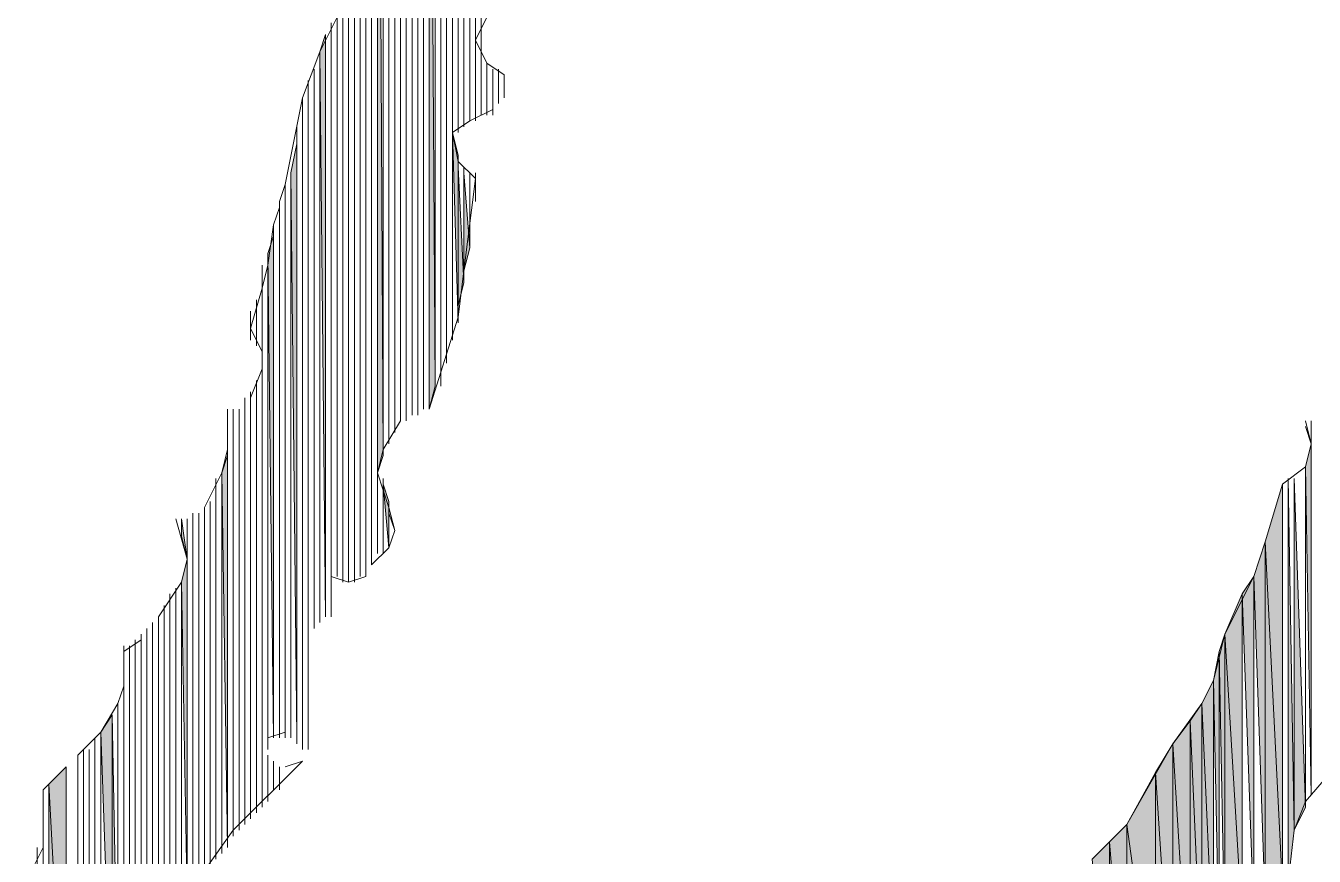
# Model space of a CAD drawing. Header units: millimetres. Extents: x -30643 to 86172, y -19411 to 63186.
# Drawn here: x 82073.4 to 82230.7, y -1829.6 to -1728.3 of the extents above; entities that cross this region are included whole.
import ezdxf

# ---------------------------------------------------------------- set-up
doc = ezdxf.new("R2010")
doc.units = ezdxf.units.MM

msp = doc.modelspace()

# ---------------------------------------------------------------- hatches: boundary and pattern name
h = msp.add_hatch(color=0)
h.dxf.hatch_style = 2
h.paths.add_polyline_path([(82116.36, -1782.8), (82117.06, -1780.69), (82116.36, -1647.7)])
h = msp.add_hatch(color=0)
h.dxf.hatch_style = 2
h.paths.add_polyline_path([(82122.69, -1775.06), (82123.39, -1772.25), (82122.69, -1656.85)])
h = msp.add_hatch(color=0)
h.dxf.hatch_style = 2
h.paths.add_polyline_path([(82124.1, -1772.25), (82124.1, -1770.14), (82124.1, -1656.85)])
h = msp.add_hatch(color=0)
h.dxf.hatch_style = 2
h.paths.add_polyline_path([(82114.95, -1794.06), (82114.95, -1701.88), (82114.95, -1709.62)])
h = msp.add_hatch(color=0)
h.dxf.hatch_style = 2
h.paths.add_polyline_path([(82114.25, -1795.47), (82114.25, -1714.55), (82114.25, -1719.47)])
h = msp.add_hatch(color=0)
h.dxf.hatch_style = 2
h.paths.add_polyline_path([(82114.25, -1795.47), (82114.25, -1719.47), (82114.25, -1721.58)])
h = msp.add_hatch(color=0)
h.dxf.hatch_style = 2
h.paths.add_polyline_path([(82110.02, -1800.4), (82110.02, -1729.32), (82109.32, -1731.44)])
h = msp.add_hatch(color=0)
h.dxf.hatch_style = 2
h.paths.add_polyline_path([(82110.73, -1800.4), (82110.73, -1798.29), (82110.73, -1728.62)])
h = msp.add_hatch(color=0)
h.dxf.hatch_style = 2
h.paths.add_polyline_path([(82107.91, -1810.95), (82107.91, -1808.14), (82107.91, -1735.66)])
h = msp.add_hatch(color=0)
h.dxf.hatch_style = 2
h.paths.add_polyline_path([(82107.91, -1808.14), (82107.91, -1804.62), (82107.91, -1735.66)])
h = msp.add_hatch(color=0)
h.dxf.hatch_style = 2
h.paths.add_polyline_path([(82107.91, -1804.62), (82107.91, -1802.51), (82107.91, -1735.66)])
h = msp.add_hatch(color=0)
h.dxf.hatch_style = 2
h.paths.add_polyline_path([(82126.21, -1764.51), (82126.21, -1744.1), (82125.5, -1741.29)])
h = msp.add_hatch(color=0)
h.dxf.hatch_style = 2
h.paths.add_polyline_path([(82106.51, -1815.17), (82106.51, -1742.69), (82105.8, -1746.21)])
h = msp.add_hatch(color=0)
h.dxf.hatch_style = 2
h.paths.add_polyline_path([(82126.21, -1762.4), (82126.91, -1759.58), (82126.21, -1745.51)])
h = msp.add_hatch(color=0)
h.dxf.hatch_style = 2
h.paths.add_polyline_path([(82126.91, -1758.18), (82127.62, -1755.36), (82126.91, -1746.21)])
h = msp.add_hatch(color=0)
h.dxf.hatch_style = 2
h.paths.add_polyline_path([(82127.62, -1755.36), (82127.62, -1751.84), (82127.62, -1746.21)])
h = msp.add_hatch(color=0)
h.dxf.hatch_style = 2
h.paths.add_polyline_path([(82103.69, -1815.17), (82103.69, -1753.95), (82102.99, -1756.06)])
h = msp.add_hatch(color=0)
h.dxf.hatch_style = 2
h.paths.add_polyline_path([(82102.28, -1768.03), (82102.28, -1770.14), (82102.28, -1759.58)])
h = msp.add_hatch(color=0)
h.dxf.hatch_style = 2
h.paths.add_polyline_path([(82098.06, -1827.84), (82098.06, -1775.06), (82098.06, -1779.99)])
h = msp.add_hatch(color=0)
h.dxf.hatch_style = 2
h.paths.add_polyline_path([(82230.35, -1822.21), (82230.35, -1779.29), (82229.65, -1782.1)])
h = msp.add_hatch(color=0)
h.dxf.hatch_style = 2
h.paths.add_polyline_path([(82098.06, -1828.54), (82098.06, -1780.69), (82097.36, -1782.8)])
h = msp.add_hatch(color=0)
h.dxf.hatch_style = 2
h.paths.add_polyline_path([(82117.76, -1791.95), (82117.76, -1786.32), (82117.06, -1784.21)])
h = msp.add_hatch(color=0)
h.dxf.hatch_style = 2
h.paths.add_polyline_path([(82226.83, -1833.47), (82226.83, -1784.21), (82224.72, -1791.25)])
h = msp.add_hatch(color=0)
h.dxf.hatch_style = 2
h.paths.add_polyline_path([(82227.54, -1832.77), (82228.24, -1826.43), (82227.54, -1783.51)])
h = msp.add_hatch(color=0)
h.dxf.hatch_style = 2
h.paths.add_polyline_path([(82228.24, -1826.43), (82229.65, -1823.62), (82228.24, -1783.51)])
h = msp.add_hatch(color=0)
h.dxf.hatch_style = 2
h.paths.add_polyline_path([(82092.43, -1790.54), (82093.14, -1793.36), (82092.43, -1788.43)])
h = msp.add_hatch(color=0)
h.dxf.hatch_style = 2
h.paths.add_polyline_path([(82224.72, -1835.58), (82224.72, -1791.25), (82223.32, -1795.47)])
h = msp.add_hatch(color=0)
h.dxf.hatch_style = 2
h.paths.add_polyline_path([(82224.72, -1835.58), (82226.83, -1833.47), (82224.72, -1791.25)])
h = msp.add_hatch(color=0)
h.dxf.hatch_style = 2
h.paths.add_polyline_path([(82093.14, -1834.88), (82093.14, -1793.36), (82092.43, -1796.17)])
h = msp.add_hatch(color=0)
h.dxf.hatch_style = 2
h.paths.add_polyline_path([(82223.32, -1836.99), (82223.32, -1795.47), (82221.91, -1797.58)])
h = msp.add_hatch(color=0)
h.dxf.hatch_style = 2
h.paths.add_polyline_path([(82221.91, -1837.69), (82221.91, -1797.58), (82219.8, -1802.51)])
h = msp.add_hatch(color=0)
h.dxf.hatch_style = 2
h.paths.add_polyline_path([(82219.8, -1840.51), (82219.8, -1802.51), (82219.09, -1804.62)])
h = msp.add_hatch(color=0)
h.dxf.hatch_style = 2
h.paths.add_polyline_path([(82219.8, -1840.51), (82221.91, -1837.69), (82219.8, -1802.51)])
h = msp.add_hatch(color=0)
h.dxf.hatch_style = 2
h.paths.add_polyline_path([(82219.09, -1841.21), (82219.09, -1804.62), (82218.39, -1808.14)])
h = msp.add_hatch(color=0)
h.dxf.hatch_style = 2
h.paths.add_polyline_path([(82218.39, -1842.62), (82218.39, -1808.14), (82216.98, -1810.95)])
h = msp.add_hatch(color=0)
h.dxf.hatch_style = 2
h.paths.add_polyline_path([(82216.98, -1845.43), (82216.98, -1810.95), (82215.58, -1813.06)])
h = msp.add_hatch(color=0)
h.dxf.hatch_style = 2
h.paths.add_polyline_path([(82216.98, -1845.43), (82218.39, -1842.62), (82216.98, -1810.95)])
h = msp.add_hatch(color=0)
h.dxf.hatch_style = 2
h.paths.add_polyline_path([(82083.99, -1853.88), (82083.99, -1812.36), (82082.58, -1814.47)])
h = msp.add_hatch(color=0)
h.dxf.hatch_style = 2
h.paths.add_polyline_path([(82083.99, -1853.88), (82084.69, -1848.25), (82083.99, -1812.36)])
h = msp.add_hatch(color=0)
h.dxf.hatch_style = 2
h.paths.add_polyline_path([(82215.58, -1850.36), (82215.58, -1813.06), (82213.46, -1815.88)])
h = msp.add_hatch(color=0)
h.dxf.hatch_style = 2
h.paths.add_polyline_path([(82215.58, -1850.36), (82215.58, -1848.25), (82215.58, -1813.06)])
h = msp.add_hatch(color=0)
h.dxf.hatch_style = 2
h.paths.add_polyline_path([(82215.58, -1848.25), (82216.98, -1845.43), (82215.58, -1813.06)])
h = msp.add_hatch(color=0)
h.dxf.hatch_style = 2
h.paths.add_polyline_path([(82213.46, -1851.76), (82213.46, -1815.88), (82211.35, -1819.4)])
h = msp.add_hatch(color=0)
h.dxf.hatch_style = 2
h.paths.add_polyline_path([(82213.46, -1851.76), (82215.58, -1850.36), (82213.46, -1815.88)])
h = msp.add_hatch(color=0)
h.dxf.hatch_style = 2
h.paths.add_polyline_path([(82078.36, -1860.21), (82078.36, -1818.69), (82076.25, -1820.8)])
h = msp.add_hatch(color=0)
h.dxf.hatch_style = 2
h.paths.add_polyline_path([(82211.35, -1851.06), (82211.35, -1819.4), (82207.84, -1825.73)])
h = msp.add_hatch(color=0)
h.dxf.hatch_style = 2
h.paths.add_polyline_path([(82211.35, -1851.06), (82213.46, -1851.76), (82211.35, -1819.4)])
h = msp.add_hatch(color=0)
h.dxf.hatch_style = 2
h.paths.add_polyline_path([(82076.25, -1862.32), (82078.36, -1860.21), (82076.25, -1820.8)])
h = msp.add_hatch(color=0)
h.dxf.hatch_style = 2
h.paths.add_polyline_path([(82207.84, -1853.88), (82207.84, -1825.73), (82205.72, -1827.84)])
h = msp.add_hatch(color=0)
h.dxf.hatch_style = 2
h.paths.add_polyline_path([(82207.84, -1853.88), (82211.35, -1851.06), (82207.84, -1825.73)])
h = msp.add_hatch(color=0)
h.dxf.hatch_style = 2
h.paths.add_polyline_path([(82075.54, -1898.91), (82075.54, -1826.43), (82075.54, -1828.54)])
h = msp.add_hatch(color=0)
h.dxf.hatch_style = 2
h.paths.add_polyline_path([(82205.72, -1855.28), (82205.72, -1827.84), (82203.61, -1829.95)])
h = msp.add_hatch(color=0)
h.dxf.hatch_style = 2
h.paths.add_polyline_path([(82205.72, -1855.28), (82207.84, -1853.88), (82205.72, -1827.84)])

# ---------------------------------------------------------------- linework, layer by layer
at = {"color": 0, "lineweight": 0}
for points in [[(82114.95, -1794.06), (82114.95, -1646.99)], [(82115.65, -1794.06), (82115.65, -1646.99)], [(82115.65, -1794.06), (82115.65, -1646.99)], [(82116.36, -1792.66), (82116.36, -1647.7)], [(82116.36, -1782.8), (82117.06, -1780.69), (82116.36, -1647.7)], [(82117.06, -1780.69), (82117.06, -1647.7)], [(82117.06, -1780.69), (82117.06, -1647.7)], [(82117.06, -1779.99), (82117.06, -1647.7)], [(82117.06, -1779.99), (82117.06, -1647.7)], [(82117.06, -1779.99), (82117.06, -1647.7)], [(82117.06, -1779.99), (82117.06, -1647.7)], [(82117.76, -1779.29), (82117.76, -1647.7)], [(82117.76, -1779.29), (82117.76, -1647.7)], [(82117.76, -1778.58), (82117.76, -1647.7)], [(82117.76, -1778.58), (82117.76, -1647.7)], [(82117.76, -1778.58), (82117.76, -1647.7)], [(82117.76, -1778.58), (82117.76, -1647.7)], [(82118.47, -1777.88), (82118.47, -1647.7)], [(82118.47, -1777.88), (82118.47, -1653.33)], [(82118.47, -1777.88), (82118.47, -1653.33)], [(82118.47, -1777.88), (82118.47, -1653.33)], [(82118.47, -1777.88), (82118.47, -1654.03)], [(82118.47, -1777.88), (82118.47, -1654.03)], [(82119.17, -1776.47), (82119.17, -1654.73)], [(82119.17, -1776.47), (82119.17, -1654.73)], [(82119.17, -1776.47), (82119.17, -1654.73)], [(82119.17, -1776.47), (82119.17, -1654.73)], [(82119.17, -1776.47), (82119.17, -1655.44)], [(82119.17, -1776.47), (82119.17, -1655.44)], [(82119.17, -1776.47), (82119.17, -1655.44)], [(82119.17, -1776.47), (82119.17, -1655.44)], [(82119.88, -1776.47), (82119.88, -1655.44)], [(82119.88, -1776.47), (82119.88, -1655.44)], [(82119.88, -1775.77), (82119.88, -1655.44)], [(82119.88, -1775.77), (82119.88, -1655.44)], [(82119.88, -1775.77), (82119.88, -1656.14)], [(82119.88, -1775.77), (82119.88, -1656.14)], [(82120.58, -1775.77), (82120.58, -1656.14)], [(82120.58, -1775.77), (82120.58, -1656.14)], [(82121.28, -1775.77), (82121.28, -1656.14)], [(82121.28, -1775.77), (82121.28, -1656.14)], [(82121.28, -1775.77), (82121.28, -1656.85)], [(82121.28, -1775.77), (82121.28, -1656.85)], [(82121.28, -1775.77), (82121.28, -1656.85)], [(82121.28, -1775.77), (82121.28, -1656.85)], [(82121.28, -1775.06), (82121.28, -1656.85)], [(82121.28, -1775.06), (82121.28, -1656.85)], [(82121.99, -1775.06), (82121.99, -1656.85)], [(82121.99, -1775.06), (82121.99, -1656.85)], [(82121.99, -1775.06), (82121.99, -1656.85)], [(82121.99, -1775.06), (82121.99, -1656.85)], [(82121.99, -1775.06), (82121.99, -1656.85)], [(82121.99, -1775.06), (82121.99, -1656.85)], [(82121.99, -1775.06), (82121.99, -1656.85)], [(82121.99, -1775.06), (82121.99, -1656.85)], [(82122.69, -1775.06), (82122.69, -1656.85)], [(82122.69, -1775.06), (82123.39, -1772.25), (82122.69, -1656.85)], [(82123.39, -1772.25), (82123.39, -1656.85)], [(82123.39, -1772.25), (82123.39, -1656.85)], [(82124.1, -1772.25), (82124.1, -1656.85)], [(82124.1, -1772.25), (82124.1, -1770.14), (82124.1, -1656.85)], [(82124.1, -1770.14), (82124.1, -1656.85)], [(82124.1, -1770.14), (82124.1, -1656.85)], [(82124.8, -1768.03), (82124.8, -1656.14)], [(82124.8, -1769.43), (82124.8, -1656.85)], [(82124.8, -1769.43), (82124.8, -1656.85)], [(82124.8, -1769.43), (82124.8, -1656.85)], [(82124.8, -1769.43), (82124.8, -1656.85)], [(82124.8, -1768.03), (82124.8, -1661.77)], [(82124.8, -1768.03), (82124.8, -1661.77)], [(82124.8, -1768.03), (82124.8, -1661.77)], [(82124.8, -1767.32), (82124.8, -1663.18)], [(82124.8, -1767.32), (82124.8, -1663.18)], [(82125.5, -1766.62), (82125.5, -1663.88)], [(82125.5, -1766.62), (82125.5, -1663.88)], [(82125.5, -1765.21), (82125.5, -1663.88)], [(82125.5, -1765.21), (82125.5, -1663.88)], [(82125.5, -1765.21), (82125.5, -1663.88)], [(82125.5, -1741.29), (82125.5, -1663.88)], [(82126.21, -1741.29), (82126.21, -1664.59)], [(82126.21, -1741.29), (82126.21, -1664.59)], [(82126.21, -1741.29), (82126.21, -1664.59)], [(82126.21, -1741.29), (82126.21, -1664.59)], [(82126.21, -1741.29), (82126.21, -1664.59)], [(82126.21, -1741.29), (82126.21, -1664.59)], [(82126.21, -1741.29), (82126.21, -1664.59)], [(82126.21, -1741.29), (82126.21, -1664.59)], [(82126.21, -1741.29), (82126.21, -1664.59)], [(82126.21, -1741.29), (82126.21, -1664.59)], [(82126.21, -1741.29), (82126.21, -1664.59)], [(82126.21, -1741.29), (82126.21, -1664.59)], [(82126.21, -1740.58), (82126.21, -1665.29)], [(82126.21, -1740.58), (82126.21, -1665.29)], [(82126.91, -1740.58), (82126.91, -1665.29)], [(82126.91, -1740.58), (82126.91, -1665.29)], [(82126.91, -1740.58), (82126.91, -1665.99)], [(82126.91, -1740.58), (82126.91, -1665.99)], [(82126.91, -1740.58), (82126.91, -1665.99)], [(82126.91, -1740.58), (82126.91, -1665.99)], [(82126.91, -1739.88), (82126.91, -1665.99)], [(82126.91, -1739.88), (82126.91, -1665.99)], [(82126.91, -1739.88), (82126.91, -1665.99)], [(82126.91, -1739.88), (82126.91, -1665.99)], [(82127.62, -1739.88), (82127.62, -1666.7)], [(82127.62, -1739.88), (82127.62, -1666.7)], [(82127.62, -1739.88), (82127.62, -1666.7)], [(82127.62, -1739.88), (82127.62, -1666.7)], [(82127.62, -1739.88), (82127.62, -1666.7)], [(82127.62, -1739.88), (82127.62, -1666.7)], [(82127.62, -1739.88), (82127.62, -1666.7)], [(82127.62, -1739.88), (82127.62, -1666.7)], [(82128.32, -1739.88), (82128.32, -1667.4)], [(82128.32, -1739.88), (82128.32, -1667.4)], [(82128.32, -1739.18), (82128.32, -1667.4)], [(82128.32, -1739.18), (82128.32, -1667.4)], [(82128.32, -1739.18), (82128.32, -1667.4)], [(82128.32, -1739.18), (82128.32, -1667.4)], [(82128.32, -1739.18), (82128.32, -1668.1)], [(82128.32, -1730.03), (82128.32, -1668.1)], [(82129.02, -1730.03), (82129.02, -1668.1)], [(82129.02, -1730.03), (82129.02, -1668.1)], [(82129.02, -1729.32), (82129.02, -1668.1)], [(82129.02, -1729.32), (82129.02, -1668.1)], [(82129.02, -1728.62), (82129.02, -1668.81)], [(82129.02, -1728.62), (82129.02, -1668.81)], [(82114.95, -1794.06), (82114.95, -1701.88), (82114.95, -1709.62)], [(82114.95, -1795.47), (82114.95, -1709.62)], [(82114.95, -1795.47), (82114.95, -1709.62)], [(82114.95, -1795.47), (82114.95, -1711.03)], [(82114.95, -1795.47), (82114.95, -1711.03)], [(82114.25, -1795.47), (82114.25, -1712.44)], [(82114.25, -1795.47), (82114.25, -1712.44)], [(82114.25, -1795.47), (82114.25, -1713.84)], [(82114.25, -1795.47), (82114.25, -1713.84)], [(82114.25, -1795.47), (82114.25, -1714.55), (82114.25, -1719.47)], [(82114.25, -1795.47), (82114.25, -1714.55)], [(82114.25, -1795.47), (82114.25, -1719.47), (82114.25, -1721.58)], [(82114.25, -1795.47), (82114.25, -1719.47)], [(82114.25, -1795.47), (82114.25, -1721.58)], [(82114.25, -1795.47), (82114.25, -1721.58)], [(82112.84, -1796.17), (82112.84, -1723.7)], [(82112.84, -1796.17), (82112.84, -1723.7)], [(82112.84, -1796.17), (82112.84, -1723.7)], [(82112.84, -1796.17), (82112.84, -1723.7)], [(82113.54, -1796.17), (82113.54, -1722.99)], [(82113.54, -1796.17), (82113.54, -1722.99)], [(82113.54, -1796.17), (82113.54, -1722.99)], [(82113.54, -1796.17), (82113.54, -1722.99)], [(82112.13, -1796.17), (82112.13, -1725.1)], [(82112.13, -1796.17), (82112.13, -1725.1)], [(82112.84, -1796.17), (82112.84, -1724.4)], [(82112.84, -1796.17), (82112.84, -1724.4)], [(82112.84, -1796.17), (82112.84, -1724.4)], [(82112.84, -1796.17), (82112.84, -1724.4)], [(82112.84, -1796.17), (82112.84, -1724.4)], [(82112.84, -1796.17), (82112.84, -1724.4)], [(82112.84, -1796.17), (82112.84, -1724.4)], [(82112.84, -1796.17), (82112.84, -1724.4)], [(82111.43, -1795.47), (82111.43, -1726.51)], [(82111.43, -1795.47), (82111.43, -1726.51)], [(82111.43, -1795.47), (82111.43, -1726.51)], [(82111.43, -1795.47), (82111.43, -1726.51)], [(82112.13, -1795.47), (82112.13, -1725.81)], [(82112.13, -1795.47), (82112.13, -1725.81)], [(82110.73, -1797.58), (82110.73, -1727.92)], [(82110.73, -1797.58), (82110.73, -1727.92)], [(82110.73, -1796.88), (82110.73, -1727.92)], [(82110.73, -1796.88), (82110.73, -1727.92)], [(82110.73, -1795.47), (82110.73, -1727.92)], [(82110.73, -1795.47), (82110.73, -1727.92)], [(82111.43, -1795.47), (82111.43, -1727.21)], [(82111.43, -1795.47), (82111.43, -1727.21)], [(82110.02, -1800.4), (82110.02, -1729.32), (82109.32, -1731.44)], [(82110.02, -1800.4), (82110.02, -1729.32)], [(82110.73, -1800.4), (82110.73, -1728.62)], [(82110.73, -1800.4), (82110.73, -1728.62)], [(82110.73, -1800.4), (82110.73, -1728.62)], [(82110.73, -1800.4), (82110.73, -1798.29), (82110.73, -1728.62)], [(82110.73, -1798.29), (82110.73, -1728.62)], [(82110.73, -1798.29), (82110.73, -1728.62)], [(82110.73, -1800.4), (82110.73, -1729.32)], [(82110.73, -1800.4), (82110.73, -1729.32)], [(82110.73, -1800.4), (82110.73, -1729.32)], [(82110.73, -1800.4), (82110.73, -1729.32)], [(82109.32, -1801.1), (82109.32, -1731.44)], [(82109.32, -1801.1), (82109.32, -1731.44)], [(82109.32, -1801.1), (82109.32, -1731.44)], [(82109.32, -1801.1), (82109.32, -1731.44)], [(82109.32, -1800.4), (82109.32, -1731.44)], [(82109.32, -1800.4), (82109.32, -1731.44)], [(82109.32, -1800.4), (82109.32, -1731.44)], [(82109.32, -1800.4), (82109.32, -1731.44)], [(82128.32, -1739.18), (82128.32, -1730.03)], [(82129.02, -1739.18), (82129.02, -1730.03)], [(82129.02, -1739.18), (82129.02, -1730.03)], [(82129.02, -1739.18), (82129.02, -1730.73)], [(82129.02, -1739.18), (82129.02, -1730.73)], [(82129.02, -1739.18), (82129.02, -1731.44)], [(82129.02, -1739.18), (82129.02, -1731.44)], [(82109.32, -1801.1), (82109.32, -1732.14)], [(82109.32, -1801.1), (82109.32, -1732.14)], [(82129.02, -1739.18), (82129.02, -1732.14)], [(82129.02, -1739.18), (82129.02, -1732.14)], [(82129.73, -1739.18), (82129.73, -1732.84)], [(82129.73, -1739.18), (82129.73, -1732.84)], [(82129.73, -1739.18), (82129.73, -1732.84)], [(82129.73, -1739.18), (82129.73, -1732.84)], [(82129.73, -1739.18), (82129.73, -1732.84)], [(82129.73, -1739.18), (82129.73, -1732.84)], [(82129.73, -1739.18), (82129.73, -1732.84)], [(82129.73, -1739.18), (82129.73, -1732.84)], [(82129.73, -1739.18), (82129.73, -1732.84)], [(82129.73, -1739.18), (82129.73, -1732.84)], [(82108.62, -1801.1), (82108.62, -1733.55)], [(82108.62, -1801.1), (82108.62, -1733.55)], [(82108.62, -1801.8), (82108.62, -1734.25)], [(82108.62, -1801.8), (82108.62, -1734.25)], [(82108.62, -1801.8), (82108.62, -1734.25)], [(82108.62, -1801.8), (82108.62, -1734.25)], [(82108.62, -1801.8), (82108.62, -1734.25)], [(82108.62, -1801.8), (82108.62, -1734.25)], [(82130.43, -1739.18), (82130.43, -1733.55)], [(82130.43, -1739.18), (82130.43, -1733.55)], [(82130.43, -1738.47), (82130.43, -1733.55)], [(82130.43, -1738.47), (82130.43, -1733.55)], [(82130.43, -1738.47), (82130.43, -1733.55)], [(82130.43, -1738.47), (82130.43, -1733.55)], [(82130.43, -1738.47), (82130.43, -1733.55)], [(82130.43, -1738.47), (82130.43, -1733.55)], [(82130.43, -1738.47), (82130.43, -1733.55)], [(82130.43, -1738.47), (82130.43, -1733.55)], [(82131.13, -1737.77), (82131.13, -1733.55)], [(82131.13, -1737.77), (82131.13, -1733.55)], [(82131.13, -1737.77), (82131.13, -1734.25)], [(82131.13, -1737.77), (82131.13, -1734.25)], [(82131.13, -1737.77), (82131.13, -1734.25)], [(82131.13, -1737.77), (82131.13, -1734.25)], [(82131.13, -1737.77), (82131.13, -1734.25)], [(82131.13, -1737.77), (82131.13, -1734.25)], [(82131.13, -1737.77), (82131.13, -1734.25)], [(82131.13, -1737.77), (82131.13, -1734.25)], [(82131.13, -1737.77), (82131.13, -1734.25)], [(82131.13, -1737.77), (82131.13, -1734.25)], [(82131.13, -1737.77), (82131.13, -1734.25)], [(82131.13, -1737.77), (82131.13, -1734.25)], [(82131.13, -1737.07), (82131.13, -1734.25)], [(82131.13, -1737.07), (82131.13, -1734.25)], [(82131.84, -1737.07), (82131.84, -1734.25)], [(82131.84, -1737.07), (82131.84, -1734.25)], [(82131.84, -1737.07), (82131.84, -1734.25)], [(82131.84, -1737.07), (82131.84, -1734.25)], [(82131.84, -1736.36), (82131.84, -1734.25)], [(82131.84, -1736.36), (82131.84, -1734.25)], [(82107.91, -1801.8), (82107.91, -1734.95)], [(82107.91, -1801.8), (82107.91, -1734.95)], [(82107.91, -1801.8), (82107.91, -1734.95)], [(82107.91, -1801.8), (82107.91, -1734.95)], [(82107.91, -1801.8), (82107.91, -1734.95)], [(82107.91, -1801.8), (82107.91, -1734.95)], [(82107.91, -1816.58), (82107.91, -1735.66)], [(82107.91, -1816.58), (82107.91, -1735.66)], [(82107.91, -1816.58), (82107.91, -1735.66)], [(82107.91, -1810.95), (82107.91, -1808.14), (82107.91, -1735.66)], [(82107.91, -1808.14), (82107.91, -1735.66)], [(82107.91, -1808.14), (82107.91, -1804.62), (82107.91, -1735.66)], [(82107.91, -1804.62), (82107.91, -1735.66)], [(82107.91, -1804.62), (82107.91, -1802.51), (82107.91, -1735.66)], [(82107.91, -1802.51), (82107.91, -1735.66)], [(82107.91, -1802.51), (82107.91, -1735.66)], [(82107.21, -1816.58), (82107.21, -1737.07)], [(82107.21, -1816.58), (82107.21, -1737.07)], [(82107.91, -1816.58), (82107.91, -1736.36)], [(82107.91, -1816.58), (82107.91, -1736.36)], [(82107.91, -1816.58), (82107.91, -1736.36)], [(82107.91, -1816.58), (82107.91, -1736.36)], [(82107.21, -1816.58), (82107.21, -1738.47)], [(82107.21, -1816.58), (82107.21, -1738.47)], [(82107.21, -1816.58), (82107.21, -1739.18)], [(82107.21, -1816.58), (82107.21, -1739.18)], [(82107.21, -1816.58), (82107.21, -1739.18)], [(82107.21, -1816.58), (82107.21, -1739.18)], [(82106.51, -1815.88), (82106.51, -1740.58)], [(82106.51, -1815.88), (82106.51, -1740.58)], [(82107.21, -1816.58), (82107.21, -1739.88)], [(82107.21, -1816.58), (82107.21, -1739.88)], [(82106.51, -1815.88), (82106.51, -1741.29)], [(82106.51, -1815.88), (82106.51, -1741.29)], [(82106.51, -1815.88), (82106.51, -1741.99)], [(82106.51, -1815.88), (82106.51, -1741.99)], [(82125.5, -1765.21), (82125.5, -1741.29)], [(82126.21, -1764.51), (82126.21, -1744.1), (82125.5, -1741.29)], [(82106.51, -1815.17), (82106.51, -1742.69), (82105.8, -1746.21)], [(82106.51, -1815.17), (82106.51, -1742.69)], [(82126.21, -1764.51), (82126.21, -1744.1)], [(82126.21, -1764.51), (82126.21, -1744.81)], [(82126.21, -1764.51), (82126.21, -1744.81)], [(82126.21, -1764.51), (82126.21, -1744.81)], [(82126.21, -1764.51), (82126.21, -1744.81)], [(82126.21, -1763.81), (82126.21, -1745.51)], [(82126.21, -1763.81), (82126.21, -1745.51)], [(82126.21, -1763.81), (82126.21, -1745.51)], [(82126.21, -1763.81), (82126.21, -1745.51)], [(82126.21, -1763.1), (82126.21, -1745.51)], [(82126.21, -1763.1), (82126.21, -1745.51)], [(82126.21, -1762.4), (82126.21, -1745.51)], [(82126.21, -1762.4), (82126.91, -1759.58), (82126.21, -1745.51)], [(82126.91, -1759.58), (82126.91, -1745.51)], [(82126.91, -1759.58), (82126.91, -1745.51)], [(82126.91, -1758.88), (82126.91, -1745.51)], [(82126.91, -1758.88), (82126.91, -1745.51)], [(82105.8, -1815.17), (82105.8, -1746.21)], [(82105.8, -1815.17), (82105.8, -1746.21)], [(82126.91, -1758.88), (82126.91, -1746.21)], [(82126.91, -1758.88), (82126.91, -1746.21)], [(82126.91, -1758.18), (82126.91, -1746.21)], [(82126.91, -1758.18), (82126.91, -1746.21)], [(82126.91, -1758.18), (82126.91, -1746.21)], [(82126.91, -1758.18), (82127.62, -1755.36), (82126.91, -1746.21)], [(82127.62, -1755.36), (82127.62, -1746.21)], [(82127.62, -1755.36), (82127.62, -1746.21)], [(82127.62, -1755.36), (82127.62, -1746.21)], [(82127.62, -1755.36), (82127.62, -1751.84), (82127.62, -1746.21)], [(82127.62, -1751.84), (82127.62, -1746.21)], [(82127.62, -1751.84), (82127.62, -1746.21)], [(82127.62, -1751.14), (82127.62, -1746.21)], [(82127.62, -1751.14), (82127.62, -1746.21)], [(82128.32, -1749.73), (82128.32, -1746.21)], [(82128.32, -1749.73), (82128.32, -1746.92)], [(82105.1, -1815.17), (82105.1, -1747.62)], [(82105.1, -1815.17), (82105.1, -1747.62)], [(82105.1, -1815.17), (82105.1, -1747.62)], [(82105.1, -1815.17), (82105.1, -1747.62)], [(82104.39, -1814.47), (82104.39, -1749.73)], [(82104.39, -1814.47), (82104.39, -1749.73)], [(82104.39, -1814.47), (82104.39, -1750.44)], [(82104.39, -1814.47), (82104.39, -1750.44)], [(82105.1, -1814.47), (82105.1, -1749.03)], [(82105.1, -1814.47), (82105.1, -1749.03)], [(82105.1, -1814.47), (82105.1, -1749.03)], [(82105.1, -1814.47), (82105.1, -1749.03)], [(82104.39, -1815.17), (82104.39, -1751.84)], [(82104.39, -1815.17), (82104.39, -1751.84)], [(82103.69, -1815.17), (82103.69, -1752.55)], [(82103.69, -1815.17), (82103.69, -1752.55)], [(82103.69, -1815.17), (82103.69, -1753.25)], [(82103.69, -1815.17), (82103.69, -1753.25)], [(82103.69, -1815.17), (82103.69, -1753.95), (82102.99, -1756.06)], [(82103.69, -1815.17), (82103.69, -1753.95)], [(82102.99, -1815.17), (82102.99, -1756.06)], [(82102.99, -1815.17), (82102.99, -1756.06)], [(82102.99, -1815.17), (82102.99, -1756.06)], [(82102.99, -1815.17), (82102.99, -1756.06)], [(82102.28, -1822.91), (82102.28, -1757.47)], [(82102.28, -1816.58), (82102.28, -1757.47)], [(82102.28, -1822.91), (82102.28, -1758.18)], [(82102.28, -1822.91), (82102.28, -1758.18)], [(82102.99, -1816.58), (82102.99, -1757.47)], [(82102.99, -1816.58), (82102.99, -1757.47)], [(82102.28, -1768.03), (82102.28, -1759.58)], [(82102.28, -1768.03), (82102.28, -1770.14), (82102.28, -1759.58)], [(82102.28, -1770.14), (82102.28, -1759.58)], [(82102.28, -1770.14), (82102.28, -1759.58)], [(82102.28, -1770.14), (82102.28, -1759.58)], [(82102.28, -1823.62), (82102.28, -1759.58)], [(82102.28, -1768.03), (82102.28, -1760.29)], [(82102.28, -1768.03), (82102.28, -1760.29)], [(82101.58, -1767.32), (82101.58, -1761.69)], [(82101.58, -1767.32), (82101.58, -1761.69)], [(82100.88, -1766.62), (82100.88, -1763.1)], [(82100.88, -1766.62), (82100.88, -1763.1)], [(82100.88, -1765.92), (82100.88, -1763.81)], [(82100.88, -1765.92), (82100.88, -1763.81)], [(82102.28, -1823.62), (82102.28, -1770.14)], [(82102.28, -1823.62), (82102.28, -1770.14)], [(82102.28, -1823.62), (82102.28, -1770.14)], [(82102.28, -1823.62), (82102.28, -1770.84)], [(82102.28, -1823.62), (82102.28, -1770.84)], [(82102.28, -1823.62), (82102.28, -1770.84)], [(82102.28, -1823.62), (82102.28, -1770.84)], [(82101.58, -1824.32), (82101.58, -1771.55)], [(82101.58, -1824.32), (82101.58, -1771.55)], [(82100.17, -1825.03), (82100.17, -1773.66)], [(82100.17, -1825.03), (82100.17, -1773.66)], [(82100.88, -1824.32), (82100.88, -1772.95)], [(82100.88, -1824.32), (82100.88, -1772.95)], [(82100.88, -1825.03), (82100.88, -1773.66)], [(82100.88, -1825.03), (82100.88, -1773.66)], [(82100.88, -1825.03), (82100.88, -1773.66)], [(82100.88, -1825.03), (82100.88, -1773.66)], [(82100.88, -1825.03), (82100.88, -1773.66)], [(82100.88, -1825.03), (82100.88, -1773.66)], [(82100.88, -1825.03), (82100.88, -1773.66)], [(82100.88, -1825.03), (82100.88, -1773.66)], [(82100.88, -1825.03), (82100.88, -1773.66)], [(82100.88, -1825.03), (82100.88, -1773.66)], [(82100.88, -1825.03), (82100.88, -1773.66)], [(82100.88, -1825.03), (82100.88, -1773.66)], [(82098.06, -1827.84), (82098.06, -1775.06), (82098.06, -1779.99)], [(82098.06, -1827.84), (82098.06, -1775.06)], [(82098.76, -1827.14), (82098.76, -1775.06)], [(82098.76, -1827.14), (82098.76, -1775.06)], [(82098.76, -1827.14), (82098.76, -1775.06)], [(82098.76, -1827.14), (82098.76, -1775.06)], [(82098.76, -1826.43), (82098.76, -1775.06)], [(82098.76, -1826.43), (82098.76, -1775.06)], [(82099.47, -1826.43), (82099.47, -1775.06)], [(82099.47, -1826.43), (82099.47, -1775.06)], [(82099.47, -1826.43), (82099.47, -1775.06)], [(82099.47, -1826.43), (82099.47, -1775.06)], [(82100.17, -1825.73), (82100.17, -1774.36)], [(82100.17, -1825.73), (82100.17, -1774.36)], [(82100.17, -1825.73), (82100.17, -1774.36)], [(82100.17, -1825.73), (82100.17, -1774.36)], [(82229.65, -1777.18), (82230.35, -1779.29)], [(82230.35, -1779.29), (82230.35, -1776.47)], [(82230.35, -1822.21), (82230.35, -1776.47)], [(82098.06, -1827.84), (82098.06, -1779.99)], [(82098.06, -1827.84), (82098.06, -1779.99)], [(82230.35, -1822.21), (82230.35, -1779.29), (82229.65, -1782.1)], [(82098.06, -1828.54), (82098.06, -1780.69), (82097.36, -1782.8)], [(82098.06, -1828.54), (82098.06, -1780.69)], [(82097.36, -1828.54), (82097.36, -1782.8)], [(82097.36, -1828.54), (82097.36, -1782.8)], [(82116.36, -1792.66), (82116.36, -1782.8)], [(82229.65, -1823.62), (82229.65, -1782.1)], [(82229.65, -1823.62), (82229.65, -1782.1)], [(82229.65, -1822.91), (82229.65, -1782.1)], [(82229.65, -1822.91), (82229.65, -1782.1)], [(82229.65, -1822.91), (82229.65, -1782.1)], [(82229.65, -1822.91), (82229.65, -1782.1)], [(82096.65, -1829.25), (82096.65, -1783.51)], [(82096.65, -1829.25), (82096.65, -1783.51)], [(82096.65, -1829.25), (82096.65, -1784.21)], [(82096.65, -1829.25), (82096.65, -1784.21)], [(82096.65, -1829.95), (82096.65, -1784.92)], [(82096.65, -1829.95), (82096.65, -1784.92)], [(82097.36, -1829.25), (82097.36, -1783.51)], [(82097.36, -1829.25), (82097.36, -1783.51)], [(82117.06, -1792.66), (82117.06, -1783.51)], [(82117.06, -1792.66), (82117.06, -1783.51)], [(82117.06, -1792.66), (82117.06, -1784.21)], [(82117.06, -1792.66), (82117.06, -1784.21)], [(82117.06, -1792.66), (82117.06, -1784.21)], [(82117.06, -1792.66), (82117.06, -1784.21)], [(82117.76, -1791.95), (82117.76, -1786.32), (82117.06, -1784.21)], [(82226.83, -1833.47), (82226.83, -1784.21), (82224.72, -1791.25)], [(82226.83, -1833.47), (82226.83, -1784.21)], [(82227.54, -1832.77), (82227.54, -1783.51)], [(82227.54, -1832.77), (82228.24, -1826.43), (82227.54, -1783.51)], [(82228.24, -1826.43), (82228.24, -1783.51)], [(82228.24, -1826.43), (82229.65, -1823.62), (82228.24, -1783.51)], [(82095.95, -1830.65), (82095.95, -1786.32)], [(82095.95, -1830.65), (82095.95, -1786.32)], [(82096.65, -1829.95), (82096.65, -1785.62)], [(82096.65, -1829.95), (82096.65, -1785.62)], [(82117.76, -1791.95), (82117.76, -1786.32)], [(82093.84, -1832.77), (82093.84, -1787.73)], [(82093.84, -1832.77), (82093.84, -1787.73)], [(82094.54, -1832.77), (82094.54, -1787.73)], [(82094.54, -1832.77), (82094.54, -1787.73)], [(82095.25, -1831.36), (82095.25, -1787.03)], [(82095.25, -1831.36), (82095.25, -1787.03)], [(82095.25, -1831.36), (82095.25, -1787.03)], [(82095.25, -1831.36), (82095.25, -1787.03)], [(82095.95, -1830.65), (82095.95, -1787.03)], [(82095.95, -1830.65), (82095.95, -1787.03)], [(82117.76, -1791.25), (82117.76, -1787.03)], [(82117.76, -1791.25), (82117.76, -1787.03)], [(82117.76, -1790.54), (82117.76, -1787.73)], [(82117.76, -1790.54), (82117.76, -1787.73)], [(82118.47, -1789.84), (82117.76, -1787.73)], [(82092.43, -1790.54), (82092.43, -1788.43)], [(82092.43, -1790.54), (82093.14, -1793.36), (82092.43, -1788.43)], [(82093.14, -1793.36), (82093.14, -1788.43)], [(82093.14, -1834.88), (82093.14, -1788.43)], [(82093.14, -1834.17), (82093.14, -1788.43)], [(82093.14, -1834.17), (82093.14, -1788.43)], [(82224.72, -1835.58), (82224.72, -1791.25), (82223.32, -1795.47)], [(82224.72, -1835.58), (82226.83, -1833.47), (82224.72, -1791.25)], [(82093.14, -1834.88), (82093.14, -1793.36), (82092.43, -1796.17)], [(82223.32, -1836.99), (82223.32, -1795.47), (82221.91, -1797.58)], [(82223.32, -1836.99), (82223.32, -1795.47)], [(82091.02, -1837.69), (82091.02, -1797.58)], [(82091.02, -1837.69), (82091.02, -1797.58)], [(82091.02, -1836.99), (82091.02, -1797.58)], [(82091.02, -1836.99), (82091.02, -1797.58)], [(82091.73, -1836.28), (82091.73, -1796.88)], [(82091.73, -1836.28), (82091.73, -1796.88)], [(82091.73, -1836.99), (82091.73, -1797.58)], [(82091.73, -1836.99), (82091.73, -1797.58)], [(82092.43, -1835.58), (82092.43, -1796.17)], [(82092.43, -1835.58), (82092.43, -1796.17)], [(82221.91, -1837.69), (82221.91, -1797.58), (82219.8, -1802.51)], [(82221.91, -1837.69), (82221.91, -1797.58)], [(82090.32, -1838.4), (82090.32, -1798.99)], [(82090.32, -1838.4), (82090.32, -1798.99)], [(82091.02, -1837.69), (82091.02, -1798.29)], [(82091.02, -1837.69), (82091.02, -1798.29)], [(82089.62, -1839.8), (82089.62, -1800.4)], [(82089.62, -1839.8), (82089.62, -1800.4)], [(82088.21, -1841.21), (82088.21, -1801.8)], [(82088.21, -1841.21), (82088.21, -1801.8)], [(82088.91, -1840.51), (82088.91, -1801.1)], [(82088.91, -1840.51), (82088.91, -1801.1)], [(82088.91, -1840.51), (82088.91, -1801.1)], [(82088.91, -1840.51), (82088.91, -1801.1)], [(82088.91, -1841.21), (82088.91, -1801.8)], [(82088.91, -1841.21), (82088.91, -1801.8)], [(82086.8, -1843.32), (82086.8, -1803.21)], [(82086.8, -1843.32), (82086.8, -1803.21)], [(82087.51, -1841.91), (82087.51, -1802.51)], [(82087.51, -1841.91), (82087.51, -1802.51)], [(82087.51, -1842.62), (82087.51, -1803.21)], [(82087.51, -1842.62), (82087.51, -1803.21)], [(82088.21, -1841.91), (82088.21, -1802.51)], [(82088.21, -1841.91), (82088.21, -1802.51)], [(82219.8, -1840.51), (82219.8, -1802.51), (82219.09, -1804.62)], [(82219.8, -1840.51), (82221.91, -1837.69), (82219.8, -1802.51)], [(82085.4, -1808.84), (82085.4, -1803.91)], [(82085.4, -1845.43), (82085.4, -1803.91)], [(82086.1, -1845.43), (82086.1, -1803.91)], [(82086.1, -1845.43), (82086.1, -1803.91)], [(82086.8, -1844.02), (82086.8, -1803.91)], [(82086.8, -1844.02), (82086.8, -1803.91)], [(82086.8, -1844.02), (82086.8, -1803.91)], [(82086.8, -1844.02), (82086.8, -1803.91)], [(82219.09, -1841.21), (82219.09, -1804.62), (82218.39, -1808.14)], [(82219.09, -1841.21), (82219.09, -1804.62)], [(82218.39, -1842.62), (82218.39, -1808.14), (82216.98, -1810.95)], [(82218.39, -1842.62), (82218.39, -1808.14)], [(82085.4, -1845.43), (82085.4, -1808.84)], [(82085.4, -1845.43), (82085.4, -1808.84)], [(82085.4, -1845.43), (82085.4, -1808.84)], [(82085.4, -1845.43), (82085.4, -1809.54)], [(82085.4, -1845.43), (82085.4, -1809.54)], [(82085.4, -1845.43), (82085.4, -1809.54)], [(82085.4, -1845.43), (82085.4, -1809.54)], [(82084.69, -1847.54), (82084.69, -1810.95)], [(82084.69, -1847.54), (82084.69, -1810.95)], [(82084.69, -1848.25), (82084.69, -1811.66)], [(82084.69, -1848.25), (82084.69, -1811.66)], [(82084.69, -1848.25), (82084.69, -1811.66)], [(82084.69, -1848.25), (82084.69, -1811.66)], [(82085.4, -1846.14), (82085.4, -1810.25)], [(82085.4, -1846.14), (82085.4, -1810.25)], [(82107.91, -1816.58), (82107.91, -1810.95)], [(82107.91, -1816.58), (82107.91, -1811.66)], [(82107.91, -1816.58), (82107.91, -1811.66)], [(82216.98, -1845.43), (82216.98, -1810.95), (82215.58, -1813.06)], [(82216.98, -1845.43), (82218.39, -1842.62), (82216.98, -1810.95)], [(82083.99, -1853.88), (82083.99, -1812.36), (82082.58, -1814.47)], [(82083.99, -1853.88), (82083.99, -1812.36)], [(82083.99, -1853.88), (82083.99, -1812.36)], [(82083.99, -1853.88), (82084.69, -1848.25), (82083.99, -1812.36)], [(82215.58, -1850.36), (82215.58, -1813.06), (82213.46, -1815.88)], [(82215.58, -1850.36), (82215.58, -1848.25), (82215.58, -1813.06)], [(82215.58, -1848.25), (82215.58, -1813.06)], [(82215.58, -1848.25), (82216.98, -1845.43), (82215.58, -1813.06)], [(82082.58, -1855.28), (82082.58, -1814.47)], [(82082.58, -1855.28), (82082.58, -1814.47)], [(82082.58, -1855.28), (82082.58, -1814.47)], [(82082.58, -1855.28), (82082.58, -1814.47)], [(82082.58, -1855.28), (82082.58, -1814.47)], [(82082.58, -1855.28), (82082.58, -1814.47)], [(82081.88, -1855.99), (82081.88, -1815.17)], [(82081.88, -1855.99), (82081.88, -1815.17)], [(82213.46, -1851.76), (82213.46, -1815.88), (82211.35, -1819.4)], [(82213.46, -1851.76), (82213.46, -1815.88)], [(82213.46, -1851.76), (82213.46, -1815.88)], [(82213.46, -1851.76), (82215.58, -1850.36), (82213.46, -1815.88)], [(82079.77, -1858.1), (82079.77, -1817.28)], [(82079.77, -1858.1), (82079.77, -1817.28)], [(82079.77, -1858.1), (82079.77, -1817.28)], [(82079.77, -1858.1), (82079.77, -1817.28)], [(82080.47, -1857.39), (82080.47, -1816.58)], [(82080.47, -1857.39), (82080.47, -1816.58)], [(82080.47, -1856.69), (82080.47, -1816.58)], [(82080.47, -1856.69), (82080.47, -1816.58)], [(82080.47, -1856.69), (82080.47, -1816.58)], [(82080.47, -1856.69), (82080.47, -1816.58)], [(82081.17, -1856.69), (82081.17, -1816.58)], [(82081.17, -1856.69), (82081.17, -1816.58)], [(82102.28, -1822.91), (82102.28, -1816.58)], [(82102.99, -1822.91), (82102.99, -1817.28)], [(82102.99, -1822.91), (82102.99, -1817.28)], [(82102.99, -1822.21), (82102.99, -1817.28)], [(82102.99, -1822.21), (82102.99, -1817.28)], [(82102.99, -1822.21), (82102.99, -1817.28)], [(82102.99, -1822.21), (82102.99, -1817.28)], [(82103.69, -1821.51), (82103.69, -1817.99)], [(82103.69, -1821.51), (82103.69, -1817.99)], [(82103.69, -1821.51), (82103.69, -1817.99)], [(82103.69, -1821.51), (82103.69, -1817.99)], [(82078.36, -1860.21), (82078.36, -1818.69), (82076.25, -1820.8)], [(82078.36, -1860.21), (82078.36, -1818.69)], [(82078.36, -1859.51), (82078.36, -1818.69)], [(82078.36, -1859.51), (82078.36, -1818.69)], [(82078.36, -1859.51), (82078.36, -1818.69)], [(82078.36, -1859.51), (82078.36, -1818.69)], [(82078.36, -1859.51), (82078.36, -1818.69)], [(82078.36, -1859.51), (82078.36, -1818.69)], [(82078.36, -1859.51), (82078.36, -1818.69)], [(82078.36, -1859.51), (82078.36, -1818.69)], [(82078.36, -1859.51), (82078.36, -1818.69)], [(82078.36, -1859.51), (82078.36, -1818.69)], [(82103.69, -1821.51), (82103.69, -1818.69)], [(82103.69, -1821.51), (82103.69, -1818.69)], [(82104.39, -1821.51), (82104.39, -1818.69)], [(82104.39, -1821.51), (82104.39, -1818.69)], [(82104.39, -1820.8), (82104.39, -1818.69)], [(82104.39, -1820.8), (82104.39, -1818.69)], [(82104.39, -1820.8), (82104.39, -1818.69)], [(82104.39, -1820.8), (82104.39, -1818.69)], [(82211.35, -1851.06), (82211.35, -1819.4), (82207.84, -1825.73)], [(82211.35, -1851.06), (82213.46, -1851.76), (82211.35, -1819.4)], [(82076.25, -1862.32), (82076.25, -1820.8)], [(82076.25, -1862.32), (82076.25, -1820.8)], [(82076.25, -1862.32), (82076.25, -1820.8)], [(82076.25, -1862.32), (82076.25, -1820.8)], [(82076.25, -1862.32), (82076.25, -1820.8)], [(82076.25, -1862.32), (82078.36, -1860.21), (82076.25, -1820.8)], [(82075.54, -1825.73), (82075.54, -1821.51)], [(82075.54, -1863.73), (82075.54, -1821.51)], [(82075.54, -1822.21), (82075.54, -1825.73)], [(82075.54, -1863.73), (82075.54, -1825.73)], [(82207.84, -1853.88), (82207.84, -1825.73), (82205.72, -1827.84)], [(82207.84, -1853.88), (82211.35, -1851.06), (82207.84, -1825.73)], [(82075.54, -1898.91), (82075.54, -1826.43), (82075.54, -1828.54)], [(82075.54, -1898.91), (82075.54, -1826.43)], [(82075.54, -1898.91), (82075.54, -1826.43)], [(82075.54, -1864.43), (82075.54, -1826.43)], [(82074.84, -1898.91), (82074.84, -1828.54)], [(82074.84, -1898.91), (82074.84, -1828.54)], [(82075.54, -1898.91), (82075.54, -1828.54)], [(82075.54, -1898.91), (82075.54, -1828.54)], [(82075.54, -1898.91), (82075.54, -1828.54)], [(82075.54, -1898.91), (82075.54, -1828.54)], [(82205.72, -1855.28), (82205.72, -1827.84), (82203.61, -1829.95)], [(82205.72, -1855.28), (82207.84, -1853.88), (82205.72, -1827.84)]]:
    msp.add_lwpolyline(points, close=True, dxfattribs=at)
for points in [[(82114.25, -1721.58), (82109.32, -1731.44)], [(82128.32, -1730.03), (82129.73, -1727.21)], [(82109.32, -1731.44), (82107.21, -1737.07)], [(82129.73, -1732.84), (82128.32, -1730.03)], [(82131.84, -1734.25), (82129.73, -1732.84)], [(82131.84, -1737.07), (82131.84, -1734.25)], [(82107.21, -1737.07), (82105.1, -1747.62)], [(82127.62, -1739.88), (82130.43, -1738.47)], [(82125.5, -1741.29), (82127.62, -1739.88)], [(82126.21, -1744.81), (82125.5, -1741.29)], [(82128.32, -1746.92), (82126.21, -1744.81)], [(82126.91, -1758.18), (82128.32, -1746.92)], [(82105.1, -1747.62), (82104.39, -1749.73)], [(82104.39, -1750.44), (82103.69, -1752.55)], [(82103.69, -1752.55), (82102.99, -1757.47)], [(82102.99, -1757.47), (82102.28, -1760.29)], [(82126.21, -1763.81), (82126.91, -1758.18)], [(82102.28, -1760.29), (82100.88, -1765.21)], [(82122.69, -1775.06), (82126.21, -1763.81)], [(82100.88, -1765.21), (82102.28, -1768.03)], [(82102.28, -1768.03), (82102.28, -1770.14)], [(82102.28, -1770.14), (82100.88, -1773.66)], [(82098.06, -1775.06), (82098.06, -1779.99)], [(82117.06, -1779.99), (82119.17, -1776.47)], [(82229.65, -1776.47), (82230.35, -1779.29)], [(82098.06, -1779.99), (82097.36, -1782.8)], [(82116.36, -1782.8), (82117.06, -1779.99)], [(82230.35, -1779.29), (82229.65, -1782.1)], [(82097.36, -1782.8), (82095.25, -1787.03)], [(82117.76, -1787.03), (82116.36, -1782.8)], [(82229.65, -1782.1), (82226.83, -1784.21)], [(82226.83, -1784.21), (82224.72, -1791.25)], [(82118.47, -1789.84), (82117.76, -1787.03)], [(82091.73, -1788.43), (82093.14, -1793.36)], [(82117.76, -1791.95), (82118.47, -1789.84)], [(82224.72, -1791.25), (82223.32, -1795.47)], [(82115.65, -1794.06), (82117.76, -1791.95)], [(82093.14, -1793.36), (82092.43, -1796.17)], [(82110.73, -1797.58), (82110.73, -1795.47)], [(82110.73, -1795.47), (82112.84, -1796.17)], [(82112.84, -1796.17), (82114.95, -1795.47)], [(82223.32, -1795.47), (82219.8, -1802.51)], [(82092.43, -1796.17), (82089.62, -1800.4)], [(82110.73, -1800.4), (82110.73, -1798.29)], [(82087.51, -1803.21), (82085.4, -1804.62)], [(82107.91, -1808.14), (82107.91, -1802.51)], [(82219.8, -1802.51), (82218.39, -1808.14)], [(82085.4, -1804.62), (82085.4, -1808.84)], [(82107.91, -1810.95), (82107.91, -1808.14)], [(82218.39, -1808.14), (82216.98, -1810.95)], [(82085.4, -1808.84), (82084.69, -1810.95)], [(82084.69, -1810.95), (82082.58, -1814.47)], [(82107.91, -1816.58), (82107.91, -1810.95)], [(82216.98, -1810.95), (82213.46, -1815.88)], [(82082.58, -1814.47), (82079.77, -1817.28)], [(82102.99, -1815.17), (82105.1, -1814.47)], [(82213.46, -1815.88), (82207.84, -1825.73)], [(82098.76, -1826.43), (82107.21, -1817.99)], [(82107.21, -1817.99), (82105.1, -1818.69)], [(82229.65, -1822.91), (82233.87, -1817.99)], [(82078.36, -1818.69), (82075.54, -1821.51)], [(82075.54, -1821.51), (82075.54, -1825.73)], [(82228.24, -1826.43), (82229.65, -1822.91)], [(82075.54, -1825.73), (82075.54, -1828.54)], [(82207.84, -1825.73), (82203.61, -1829.95)], [(82095.25, -1831.36), (82098.76, -1826.43)], [(82227.54, -1832.77), (82228.24, -1826.43)], [(82075.54, -1828.54), (82073.43, -1832.77)]]:
    msp.add_lwpolyline(points, dxfattribs=at)

doc.saveas('drawing.dxf')
